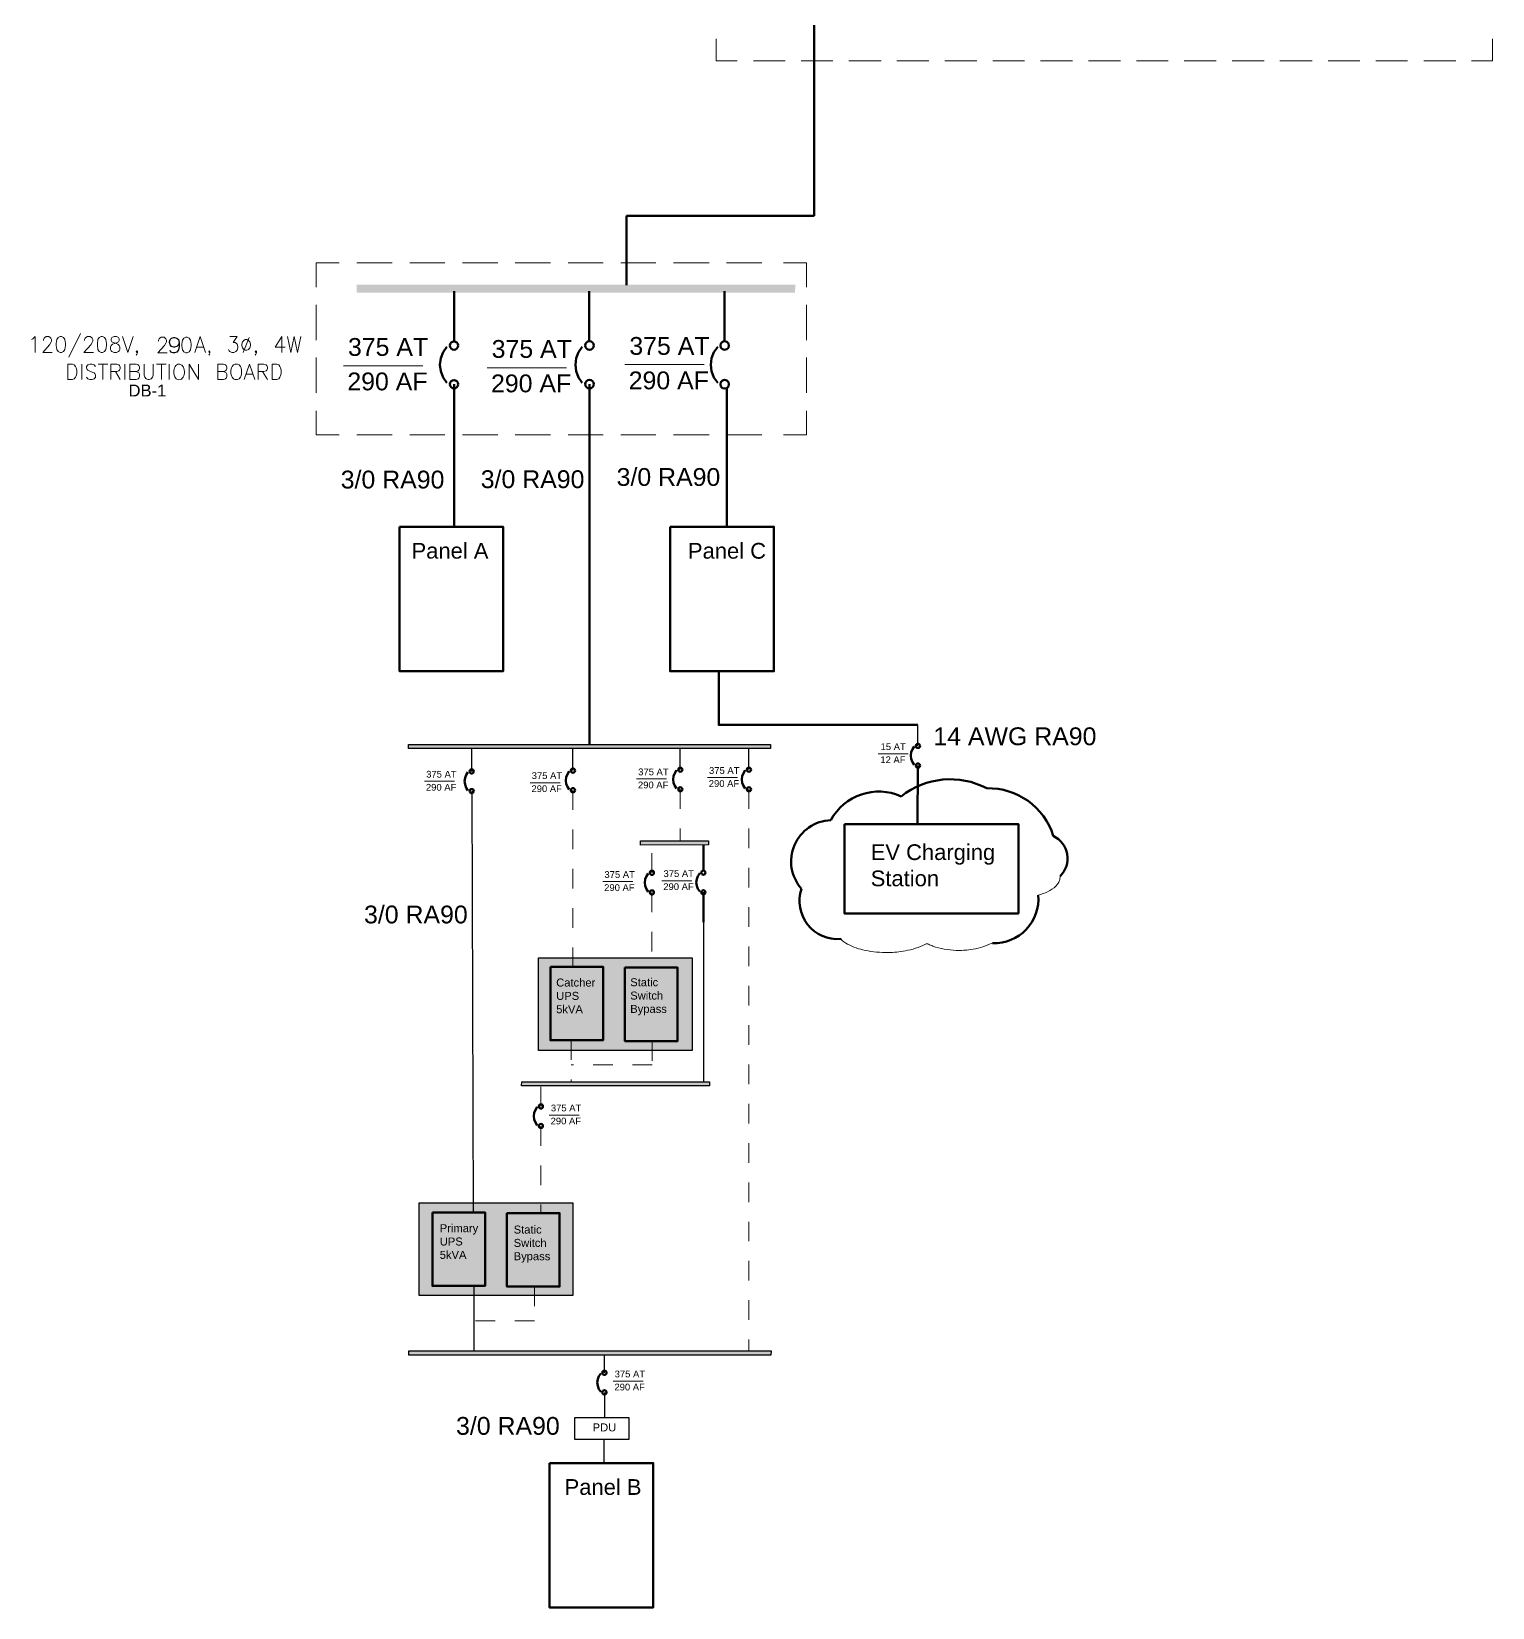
# Model space of a CAD drawing. Header units: inches. Extents: x 18.6 to 26.4, y 6.6 to 22.4.
# Drawn here: x 18.59 to 26.03, y 6.62 to 14.64 of the extents above; entities that cross this region are included whole.
import ezdxf

# ---------------------------------------------------------------- set-up
doc = ezdxf.new("R2010")
doc.units = ezdxf.units.IN
doc.header["$LTSCALE"] = 0.2
doc.header["$MEASUREMENT"] = 0
doc.linetypes.add('ACAD_ISO02W100', pattern=[15, 12, -3])
doc.linetypes.add('HIDDEN', pattern=[0.375, 0.25, -0.125])
doc.layers.add('dotted', color=7, linetype='HIDDEN', lineweight=18)
doc.layers.add('Layer 1', color=7, linetype='Continuous', lineweight=15)
doc.layers.add('PDF_Geometry', color=7, linetype='Continuous')
doc.layers.add('PDF_Solid Fills', color=7, linetype='Continuous')
doc.styles.get("Standard").update_dxf_attribs({"font": 'arial.ttf'})

msp = doc.modelspace()

# ---------------------------------------------------------------- hatches: boundary and pattern name
at = {"transparency": 33554457}
h = msp.add_hatch(color=4, dxfattribs=at)
h.dxf.hatch_style = 1
h.paths.add_polyline_path([(21.174, 9.9281), (21.9559, 9.9281), (21.9559, 9.4572), (21.174, 9.4572)])
h = msp.add_hatch(color=4, dxfattribs=at)
h.dxf.hatch_style = 1
h.paths.add_polyline_path([(20.5665, 8.6816), (21.3485, 8.6816), (21.3485, 8.2107), (20.5665, 8.2107)])
at = {"layer": 'PDF_Solid Fills', "true_color": 0x808080}
h = msp.add_hatch(color=8, dxfattribs=at)
h.dxf.hatch_style = 1
h.paths.add_polyline_path([(20.5126, 11.0131), (22.3555, 11.0131), (22.3549, 10.9923), (20.5121, 10.9923)])
h = msp.add_hatch(color=8, dxfattribs=at)
h.dxf.hatch_style = 1
h.paths.add_polyline_path([(21.6942, 10.5226), (22.0395, 10.523), (22.0389, 10.5022), (21.6936, 10.5018)])
h = msp.add_hatch(color=8, dxfattribs=at)
h.dxf.hatch_style = 1
h.paths.add_polyline_path([(21.0889, 9.297), (22.0445, 9.297), (22.0439, 9.2761), (21.0884, 9.2761)])
h = msp.add_hatch(color=8, dxfattribs=at)
h.dxf.hatch_style = 1
h.paths.add_polyline_path([(20.5147, 7.928), (22.3575, 7.928), (22.357, 7.9071), (20.5141, 7.9071)])

# ---------------------------------------------------------------- linework, layer by layer
at = {"linetype": 'ACAD_ISO02W100', "lineweight": 90}
for p, q in [((22.5768, 14.7002), (22.5768, 13.704)), ((20.7444, 12.8467), (20.7444, 12.5484)), ((21.4336, 12.8472), (21.4336, 12.5484)), ((22.1327, 12.8272), (22.1327, 12.5484)), ((20.7444, 12.5484), (20.7444, 12.3794)), ((22.1327, 12.5484), (22.1327, 12.1211)), ((20.7444, 12.3794), (20.7444, 12.1211)), ((22.0132, 10.2613), (22.0132, 10.1095))]:
    msp.add_line(p, q, dxfattribs=at)
at = {"lineweight": 90}
for p, q in [((22.5768, 13.704), (21.6229, 13.704)), ((21.6229, 13.704), (21.6229, 13.3512)), ((21.4336, 12.5484), (21.4336, 11.0131)), ((23.1053, 10.9066), (23.1031, 10.6085))]:
    msp.add_line(p, q, dxfattribs=at)
for p, q in [((20.8447, 8.259), (20.8447, 7.928)), ((21.5096, 7.8169), (21.5096, 7.9071)), ((21.5096, 7.7169), (21.5096, 7.5889)), ((21.506, 7.4774), (21.506, 7.3592))]:
    msp.add_line(p, q)
msp.add_lwpolyline([(23.1051, 11.1132), (22.0915, 11.1132), (22.0915, 11.3862)], dxfattribs=at)
msp.add_lwpolyline([(22.7314, 10.6085), (23.6164, 10.6085), (23.6164, 10.154), (22.7314, 10.154)], close=True, dxfattribs=at)
at = {"color": 251, "true_color": 0x636466}
msp.add_lwpolyline([(21.174, 9.9281), (21.9559, 9.9281), (21.9559, 9.4572), (21.174, 9.4572)], close=True, dxfattribs=at)
for points in [[(21.174, 9.9281), (21.9559, 9.9281), (21.9559, 9.4572), (21.174, 9.4572)], [(20.5665, 8.6816), (21.3485, 8.6816), (21.3485, 8.2107), (20.5665, 8.2107)], [(21.3597, 7.5889), (21.6344, 7.5889), (21.6344, 7.4774), (21.3597, 7.4774)]]:
    msp.add_lwpolyline(points, close=True)
at = {"lineweight": 90}
for centre, radius, start, end in [((23.2699, 10.4345), 0.4019, 62.43099, 128.34817), ((22.9068, 10.4949), 0.279, 65.93936, 151.43858), ((23.4641, 10.4452), 0.3457, 17.31374, 91.35612), ((22.6694, 10.4189), 0.2095, 92.06174, 221.71025), ((23.7404, 10.4338), 0.1263, 314.60708, 64.81324), ((22.696, 10.2168), 0.1935, 161.09181, 274.83103), ((23.4939, 10.2269), 0.2244, 267.86789, 5.01698)]:
    msp.add_arc(centre, radius, start, end, dxfattribs=at)
at = {"layer": 'dotted'}
for p, q in [((21.3495, 10.7806), (21.3495, 9.8825)), ((21.8959, 10.7855), (21.8959, 10.5228)), ((22.2453, 10.7855), (22.2453, 7.928)), ((21.7511, 10.3606), (21.7511, 10.5024)), ((21.7511, 10.2606), (21.7511, 9.8779)), ((21.3403, 9.5085), (21.3403, 9.297)), ((21.752, 9.5046), (21.752, 9.3841)), ((21.752, 9.3841), (21.3403, 9.3841)), ((21.1862, 9.1721), (21.1862, 9.2761)), ((21.1862, 9.0721), (21.1862, 8.629)), ((21.1543, 8.2551), (21.1543, 8.0813)), ((21.1543, 8.0813), (20.8447, 8.0813))]:
    msp.add_line(p, q, dxfattribs=at)
at = {"layer": 'Layer 1'}
for points, knots in [([(23.8291, 10.3439), (23.8284, 10.319), (23.8204, 10.3044), (23.8077, 10.2926), (23.782, 10.2688), (23.7504, 10.2562), (23.7174, 10.2466)], [0, 0, 0, 0, 1, 1, 1, 2, 2, 2, 2]), ([(23.4855, 10.0027), (23.481, 10.0024), (23.4762, 10.0014), (23.4723, 9.9994), (23.4411, 9.9827), (23.4073, 9.9748), (23.3727, 9.9699), (23.3485, 9.9665), (23.3242, 9.9649), (23.2998, 9.9659), (23.2591, 9.9675), (23.2192, 9.9737), (23.1807, 9.9878), (23.1734, 9.9905), (23.1662, 9.994), (23.1592, 9.9976), (23.1536, 10.0005), (23.1486, 10.0007), (23.143, 9.9976), (23.1112, 9.9801), (23.0768, 9.97), (23.0413, 9.9636), (23.0124, 9.9584), (22.9832, 9.9553), (22.9537, 9.9549), (22.9144, 9.9543), (22.8756, 9.9578), (22.8372, 9.9658), (22.8059, 9.9723), (22.7754, 9.9817), (22.7472, 9.9974), (22.7342, 10.0046), (22.7223, 10.0131), (22.7123, 10.024)], [7, 7, 7, 7, 8, 8, 8, 9, 9, 9, 10, 10, 10, 11, 11, 11, 12, 12, 12, 13, 13, 13, 14, 14, 14, 15, 15, 15, 16, 16, 16, 17, 17, 17, 18, 18, 18, 18])]:
    msp.add_open_spline(points, degree=3, knots=knots, dxfattribs=at)
at = {"layer": 'PDF_Geometry', "lineweight": 9}
for points in [[(22.1859, 14.4927), (22.0792, 14.4927), (22.0792, 14.6043)], [(26.0292, 14.6043), (26.0292, 14.4927), (25.9225, 14.4927)], [(22.4293, 14.4927), (22.2676, 14.4927)], [(22.6726, 14.4927), (22.5109, 14.4927)], [(22.9176, 14.4927), (22.7542, 14.4927)], [(23.1609, 14.4927), (22.9976, 14.4927)], [(23.4042, 14.4927), (23.2426, 14.4927)], [(23.6476, 14.4927), (23.4859, 14.4927)], [(23.8925, 14.4927), (23.7292, 14.4927)], [(24.1359, 14.4927), (23.9726, 14.4927)], [(24.3792, 14.4927), (24.2176, 14.4927)], [(24.6225, 14.4927), (24.4609, 14.4927)], [(24.8676, 14.4927), (24.7042, 14.4927)], [(25.1109, 14.4927), (24.9475, 14.4927)], [(25.3542, 14.4927), (25.1925, 14.4927)], [(25.5975, 14.4927), (25.4359, 14.4927)], [(25.8425, 14.4927), (25.6792, 14.4927)], [(20.043, 13.3403), (20.043, 13.4634), (20.1606, 13.4634)], [(20.2506, 13.4634), (20.4289, 13.4634)], [(20.5189, 13.4634), (20.6971, 13.4634)], [(20.7871, 13.4634), (20.9672, 13.4634)], [(21.0554, 13.4634), (21.2355, 13.4634)], [(21.3255, 13.4634), (21.5037, 13.4634)], [(21.5937, 13.4634), (21.772, 13.4634)], [(21.862, 13.4634), (22.042, 13.4634)], [(22.1303, 13.4634), (22.3103, 13.4634)], [(22.4213, 13.4634), (22.5389, 13.4634), (22.5389, 13.3403)], [(20.043, 13.0702), (20.043, 13.2503)], [(22.5389, 13.2503), (22.5389, 13.0702)], [(18.5942, 13.0739), (18.6008, 13.0772), (18.6125, 13.0889), (18.6125, 13.0088)], [(18.6558, 13.0689), (18.6558, 13.0739), (18.6592, 13.0805), (18.6625, 13.0839), (18.6692, 13.0889), (18.6825, 13.0889), (18.6892, 13.0839), (18.6925, 13.0805), (18.6958, 13.0739), (18.6958, 13.0655), (18.6925, 13.0588), (18.6858, 13.0472), (18.6525, 13.0088), (18.6992, 13.0088)], [(18.8442, 13.1039), (18.7842, 12.9839)], [(18.8642, 13.0689), (18.8642, 13.0739), (18.8675, 13.0805), (18.8708, 13.0839), (18.8792, 13.0889), (18.8925, 13.0889), (18.8992, 13.0839), (18.9025, 13.0805), (18.9058, 13.0739), (18.9058, 13.0655), (18.9025, 13.0588), (18.8959, 13.0472), (18.8609, 13.0088), (18.9092, 13.0088)], [(19.0575, 13.0889), (19.0842, 13.0088), (19.1108, 13.0889)], [(19.2402, 13.066), (19.2402, 13.071), (19.2435, 13.0777), (19.2468, 13.081), (19.2535, 13.086), (19.2685, 13.086), (19.2752, 13.081), (19.2785, 13.0777), (19.2818, 13.071), (19.2818, 13.0627), (19.2785, 13.056), (19.2718, 13.0444), (19.2368, 13.006), (19.2852, 13.006)], [(19.4258, 13.0088), (19.4525, 13.0889), (19.4792, 13.0088)], [(19.6042, 13.0889), (19.6408, 13.0889), (19.6208, 13.0588), (19.6308, 13.0588), (19.6375, 13.0539), (19.6408, 13.0505), (19.6441, 13.0388), (19.6441, 13.0322), (19.6408, 13.0205), (19.6341, 13.0138), (19.6242, 13.0088), (19.6141, 13.0088), (19.6042, 13.0138), (19.6008, 13.0172), (19.5975, 13.0239)], [(19.7025, 13.0839), (19.6708, 13.0088)], [(19.8675, 13.0088), (19.8675, 13.0889), (19.8342, 13.0355), (19.8842, 13.0355)], [(19.8975, 13.0889), (19.9142, 13.0088), (19.9308, 13.0889), (19.9475, 13.0088), (19.9642, 13.0889)], [(19.1342, 13.0138), (19.1308, 13.0088), (19.1275, 13.0138), (19.1308, 13.0172), (19.1342, 13.0138), (19.1342, 13.0055), (19.1308, 12.9989), (19.1275, 12.9938)], [(19.4358, 13.0355), (19.4692, 13.0355)], [(19.5025, 13.0138), (19.4992, 13.0088), (19.4958, 13.0138), (19.4992, 13.0172), (19.5025, 13.0138), (19.5025, 13.0055), (19.4992, 12.9989), (19.4958, 12.9938)], [(19.7392, 13.0138), (19.7358, 13.0088), (19.7325, 13.0138), (19.7358, 13.0172), (19.7392, 13.0138), (19.7392, 13.0055), (19.7358, 12.9989), (19.7325, 12.9938)], [(18.8503, 12.9486), (18.8503, 12.8703)], [(18.9203, 12.937), (18.9136, 12.9453), (18.9036, 12.9486), (18.8903, 12.9486), (18.8803, 12.9453), (18.8736, 12.937), (18.8736, 12.9303), (18.877, 12.922), (18.8803, 12.9186), (18.887, 12.9153), (18.907, 12.907), (18.9136, 12.9037), (18.917, 12.9003), (18.9203, 12.892), (18.9203, 12.882), (18.9136, 12.8737), (18.9036, 12.8703), (18.8903, 12.8703), (18.8803, 12.8737), (18.8736, 12.882)], [(18.9336, 12.9486), (18.982, 12.9486)], [(18.957, 12.9486), (18.957, 12.8703)], [(18.9986, 12.8703), (18.9986, 12.9486), (19.0286, 12.9486), (19.0386, 12.9453), (19.042, 12.942), (19.0453, 12.9336), (19.0453, 12.927), (19.042, 12.9186), (19.0386, 12.9153), (19.0286, 12.912), (18.9986, 12.912)], [(19.022, 12.912), (19.0453, 12.8703)], [(19.0686, 12.9486), (19.0686, 12.8703)], [(19.127, 12.912), (19.137, 12.907), (19.1403, 12.9037), (19.1436, 12.897), (19.1436, 12.8853), (19.1403, 12.877), (19.137, 12.8737), (19.127, 12.8703), (19.0953, 12.8703), (19.0953, 12.9486), (19.127, 12.9486), (19.137, 12.9453), (19.1403, 12.942), (19.1436, 12.9336), (19.1436, 12.927), (19.1403, 12.9186), (19.137, 12.9153), (19.127, 12.912), (19.0953, 12.912)], [(19.167, 12.9486), (19.167, 12.892), (19.1703, 12.882), (19.177, 12.8737), (19.187, 12.8703), (19.1936, 12.8703), (19.2036, 12.8737), (19.2103, 12.882), (19.2137, 12.892), (19.2137, 12.9486)], [(19.2303, 12.9486), (19.2786, 12.9486)], [(19.2553, 12.9486), (19.2553, 12.8703)], [(19.2953, 12.9486), (19.2953, 12.8703)], [(19.397, 12.8703), (19.397, 12.9486), (19.4436, 12.8703), (19.4436, 12.9486)], [(19.572, 12.912), (19.582, 12.907), (19.5853, 12.9037), (19.5886, 12.897), (19.5886, 12.8853), (19.5853, 12.877), (19.582, 12.8737), (19.572, 12.8703), (19.542, 12.8703), (19.542, 12.9486), (19.572, 12.9486), (19.582, 12.9453), (19.5853, 12.942), (19.5886, 12.9336), (19.5886, 12.927), (19.5853, 12.9186), (19.582, 12.9153), (19.572, 12.912), (19.542, 12.912)], [(19.677, 12.8703), (19.7036, 12.9486), (19.7303, 12.8703)], [(19.747, 12.8703), (19.747, 12.9486), (19.7769, 12.9486), (19.7886, 12.9453), (19.7919, 12.942), (19.7953, 12.9336), (19.7953, 12.927), (19.7919, 12.9186), (19.7886, 12.9153), (19.7769, 12.912), (19.747, 12.912)], [(19.7703, 12.912), (19.7953, 12.8703)], [(20.043, 12.802), (20.043, 12.9821)], [(20.1826, 12.9408), (20.5859, 12.9408)], [(20.9138, 12.9308), (21.3171, 12.9308)], [(21.6144, 12.9461), (22.0178, 12.9461)], [(22.5389, 12.9821), (22.5389, 12.802)], [(19.687, 12.897), (19.7203, 12.897)], [(20.1606, 12.5889), (20.043, 12.5889), (20.043, 12.712)], [(22.5389, 12.712), (22.5389, 12.5889), (22.4213, 12.5889)], [(20.4289, 12.5889), (20.2506, 12.5889)], [(20.6971, 12.5889), (20.5189, 12.5889)], [(20.9672, 12.5889), (20.7871, 12.5889)], [(21.2355, 12.5889), (21.0554, 12.5889)], [(21.5037, 12.5889), (21.3255, 12.5889)], [(21.772, 12.5889), (21.5937, 12.5889)], [(22.042, 12.5889), (21.862, 12.5889)], [(22.3103, 12.5889), (22.1303, 12.5889)], [(22.9022, 10.966), (23.0552, 10.966)], [(20.5943, 10.8261), (20.7472, 10.8261)], [(21.6732, 10.838), (21.8262, 10.838)], [(22.0337, 10.8451), (22.1866, 10.8451)], [(21.1314, 10.8189), (21.2843, 10.8189)], [(21.5014, 10.3156), (21.6543, 10.3156)], [(21.8021, 10.3204), (21.9551, 10.3204)], [(21.2289, 9.128), (21.3818, 9.128)], [(21.5535, 7.7744), (21.7064, 7.7744)]]:
    msp.add_lwpolyline(points, dxfattribs=at)
at = {"layer": 'PDF_Geometry', "lineweight": 50}
for points in [[(20.7445, 13.0656), (20.7445, 13.3206)], [(21.4328, 13.0656), (21.4328, 13.3206)], [(22.1211, 13.0656), (22.1211, 13.3206)], [(20.7078, 12.8539), (20.6895, 12.8806), (20.6778, 12.9123), (20.6728, 12.9456), (20.6778, 12.9789), (20.6895, 13.0089), (20.7078, 13.0372)], [(21.3961, 12.8539), (21.3778, 12.8806), (21.3661, 12.9123), (21.3628, 12.9456), (21.3661, 12.9789), (21.3778, 13.0089), (21.3961, 13.0372)], [(22.0861, 12.8539), (22.0661, 12.8806), (22.0544, 12.9123), (22.0511, 12.9456), (22.0544, 12.9789), (22.0661, 13.0089), (22.0861, 13.0372)], [(23.0864, 10.9101), (23.0771, 10.9237), (23.0712, 10.9398), (23.0686, 10.9567), (23.0712, 10.9737), (23.0771, 10.989), (23.0864, 11.0034)], [(20.8155, 10.7799), (20.8062, 10.7935), (20.8003, 10.8096), (20.7977, 10.8265), (20.8003, 10.8435), (20.8062, 10.8588), (20.8155, 10.8732)], [(21.3309, 10.7843), (21.3215, 10.7978), (21.3156, 10.814), (21.3131, 10.8309), (21.3156, 10.8479), (21.3215, 10.8631), (21.3309, 10.8776)], [(21.8772, 10.7892), (21.8679, 10.8028), (21.8619, 10.8189), (21.8594, 10.8358), (21.8619, 10.8528), (21.8679, 10.8681), (21.8772, 10.8825)], [(22.2267, 10.7892), (22.2173, 10.8028), (22.2114, 10.8189), (22.2088, 10.8358), (22.2114, 10.8528), (22.2173, 10.8681), (22.2267, 10.8825)], [(22.0132, 10.3726), (22.0132, 10.5024)], [(21.7324, 10.2642), (21.7231, 10.2778), (21.7171, 10.2939), (21.7146, 10.3109), (21.7171, 10.3278), (21.7231, 10.3431), (21.7324, 10.3575)], [(21.9945, 10.2649), (21.9852, 10.2785), (21.9793, 10.2946), (21.9767, 10.3116), (21.9793, 10.3286), (21.9852, 10.3438), (21.9945, 10.3582)], [(21.1675, 9.0757), (21.1582, 9.0893), (21.1523, 9.1054), (21.1497, 9.1224), (21.1523, 9.1393), (21.1582, 9.1546), (21.1675, 9.169)], [(21.491, 7.7205), (21.4817, 7.7341), (21.4757, 7.7502), (21.4732, 7.7672), (21.4757, 7.7841), (21.4817, 7.7994), (21.491, 7.8138)]]:
    msp.add_lwpolyline(points, dxfattribs=at)
at = {"layer": 'PDF_Geometry', "lineweight": 9}
for points in [[(18.7408, 13.0889), (18.7292, 13.0839), (18.7225, 13.0739), (18.7192, 13.0539), (18.7192, 13.0438), (18.7225, 13.0239), (18.7292, 13.0138), (18.7408, 13.0088), (18.7475, 13.0088), (18.7575, 13.0138), (18.7642, 13.0239), (18.7675, 13.0438), (18.7675, 13.0539), (18.7642, 13.0739), (18.7575, 13.0839), (18.7475, 13.0889)], [(18.9492, 13.0889), (18.9392, 13.0839), (18.9325, 13.0739), (18.9292, 13.0539), (18.9292, 13.0438), (18.9325, 13.0239), (18.9392, 13.0138), (18.9492, 13.0088), (18.9558, 13.0088), (18.9658, 13.0138), (18.9725, 13.0239), (18.9758, 13.0438), (18.9758, 13.0539), (18.9725, 13.0739), (18.9658, 13.0839), (18.9558, 13.0889)], [(19.0142, 13.0889), (19.0025, 13.0839), (18.9992, 13.0772), (18.9992, 13.0689), (19.0025, 13.0622), (19.0091, 13.0588), (19.0242, 13.0539), (19.0342, 13.0505), (19.0408, 13.0438), (19.0441, 13.0355), (19.0441, 13.0239), (19.0408, 13.0172), (19.0375, 13.0138), (19.0275, 13.0088), (19.0142, 13.0088), (19.0025, 13.0138), (18.9992, 13.0172), (18.9958, 13.0239), (18.9958, 13.0355), (18.9992, 13.0438), (19.0058, 13.0505), (19.0175, 13.0539), (19.0308, 13.0588), (19.0375, 13.0622), (19.0408, 13.0689), (19.0408, 13.0772), (19.0375, 13.0839), (19.0275, 13.0889)], [(19.3797, 13.0862), (19.3697, 13.0812), (19.363, 13.0712), (19.3597, 13.0512), (19.3597, 13.0412), (19.363, 13.0212), (19.3697, 13.0112), (19.3797, 13.0062), (19.3864, 13.0062), (19.3963, 13.0112), (19.403, 13.0212), (19.4064, 13.0412), (19.4064, 13.0512), (19.403, 13.0712), (19.3963, 13.0812), (19.3864, 13.0862)], [(19.6808, 13.0739), (19.6742, 13.0689), (19.6675, 13.0622), (19.6641, 13.0505), (19.6641, 13.0438), (19.6675, 13.0322), (19.6742, 13.0239), (19.6808, 13.0205), (19.6908, 13.0205), (19.6991, 13.0239), (19.7058, 13.0322), (19.7092, 13.0438), (19.7092, 13.0505), (19.7058, 13.0622), (19.6991, 13.0689), (19.6908, 13.0739)], [(18.7786, 12.8703), (18.7786, 12.9486), (18.802, 12.9486), (18.812, 12.9453), (18.8186, 12.937), (18.822, 12.9303), (18.8253, 12.9186), (18.8253, 12.9003), (18.822, 12.8887), (18.8186, 12.882), (18.812, 12.8737), (18.802, 12.8703)], [(19.6286, 12.9486), (19.6219, 12.9453), (19.6153, 12.937), (19.612, 12.9303), (19.6086, 12.9186), (19.6086, 12.9003), (19.612, 12.8887), (19.6153, 12.882), (19.6219, 12.8737), (19.6286, 12.8703), (19.642, 12.8703), (19.6503, 12.8737), (19.6569, 12.882), (19.6603, 12.8887), (19.6636, 12.9003), (19.6636, 12.9186), (19.6603, 12.9303), (19.6569, 12.937), (19.6503, 12.9453), (19.642, 12.9486)], [(19.8186, 12.8703), (19.8186, 12.9486), (19.8419, 12.9486), (19.852, 12.9453), (19.8586, 12.937), (19.8619, 12.9303), (19.8653, 12.9186), (19.8653, 12.9003), (19.8619, 12.8887), (19.8586, 12.882), (19.852, 12.8737), (19.8419, 12.8703)]]:
    msp.add_lwpolyline(points, close=True, dxfattribs=at)
at = {"layer": 'PDF_Geometry', "lineweight": 30}
msp.add_lwpolyline([(19.345, 13.0592), (19.3417, 13.0476), (19.3333, 13.0392), (19.3217, 13.0359), (19.3184, 13.0359), (19.3067, 13.0392), (19.3, 13.0476), (19.2967, 13.0592), (19.2967, 13.0626), (19.3, 13.0742), (19.3067, 13.0809), (19.3184, 13.0842), (19.3217, 13.0842), (19.3333, 13.0809), (19.3417, 13.0742), (19.345, 13.0592), (19.345, 13.0392), (19.3417, 13.0209), (19.3333, 13.0092), (19.3217, 13.0059), (19.315, 13.0059), (19.3033, 13.0092), (19.3, 13.0176)], dxfattribs=at)
at = {"layer": 'PDF_Geometry', "lineweight": 50}
for points in [[(22.1211, 13.0222), (22.1111, 13.0256), (22.1027, 13.0322), (22.1011, 13.0439), (22.1027, 13.0539), (22.1111, 13.0623), (22.1211, 13.0656), (22.1327, 13.0623), (22.1411, 13.0539), (22.1428, 13.0439), (22.1411, 13.0322), (22.1327, 13.0256)], [(22.1211, 12.8256), (22.1111, 12.8272), (22.1027, 12.8356), (22.1011, 12.8472), (22.1027, 12.8573), (22.1111, 12.8656), (22.1211, 12.8689), (22.1327, 12.8656), (22.1411, 12.8573), (22.1428, 12.8472), (22.1411, 12.8356), (22.1327, 12.8272)], [(20.4676, 12.1211), (20.4676, 11.3862), (20.9943, 11.3862), (20.9943, 12.1211)], [(21.8443, 12.1211), (21.8443, 11.3862), (22.3726, 11.3862), (22.3726, 12.1211)], [(21.2353, 9.8825), (21.2353, 9.5085), (21.5033, 9.5085), (21.5033, 9.8825)], [(21.6143, 9.8785), (21.6143, 9.5046), (21.8823, 9.5046), (21.8823, 9.8785)], [(20.6346, 8.633), (20.6346, 8.259), (20.9026, 8.259), (20.9026, 8.633)], [(21.0136, 8.629), (21.0136, 8.2551), (21.2816, 8.2551), (21.2816, 8.629)], [(21.2302, 7.3575), (21.2302, 6.6225), (21.7585, 6.6225), (21.7585, 7.3575)]]:
    msp.add_lwpolyline(points, close=True, dxfattribs=at)
for centre, radius in [((20.7444, 13.0434), 0.0211), ((21.4336, 13.0439), 0.0216), ((20.7444, 12.8467), 0.0211), ((21.4336, 12.8472), 0.0216), ((23.1051, 11.0065), 0.0108), ((23.1051, 10.9064), 0.0108), ((20.8342, 10.8763), 0.0108), ((21.3495, 10.8807), 0.0108), ((21.8959, 10.8856), 0.0108), ((22.2453, 10.8856), 0.0108), ((20.8342, 10.7762), 0.0108), ((21.3495, 10.7806), 0.0108), ((21.8959, 10.7855), 0.0108), ((22.2453, 10.7855), 0.0108), ((21.7511, 10.3606), 0.0108), ((22.0132, 10.3613), 0.0108), ((21.7511, 10.2606), 0.0108), ((22.0132, 10.2613), 0.0108), ((21.1862, 9.1721), 0.0108), ((21.1862, 9.0721), 0.0108), ((21.5096, 7.8169), 0.0108), ((21.5096, 7.7169), 0.0108)]:
    msp.add_circle(centre, radius, dxfattribs=at)
at = {"layer": 'PDF_Geometry', "lineweight": 9}
msp.add_ellipse((19.3452, 12.9093), major_axis=(0.0003, 0.0406), ratio=0.672545, start_param=0.252771, end_param=6.535956, dxfattribs=at)
at = {"layer": 'PDF_Solid Fills'}
for p, q in [((23.1051, 11.0065), (23.1051, 11.1132)), ((20.8342, 10.8763), (20.8342, 10.9923)), ((21.3495, 10.8807), (21.3495, 10.9923)), ((21.8959, 10.8856), (21.8959, 10.9923)), ((22.2453, 10.8856), (22.2453, 10.9923)), ((20.8342, 10.7762), (20.8421, 8.633)), ((22.0132, 10.1095), (22.0132, 9.297))]:
    msp.add_line(p, q, dxfattribs=at)
for points in [[(20.5126, 11.0131), (22.3555, 11.0131), (22.3549, 10.9923), (20.5121, 10.9923)], [(21.6942, 10.5226), (22.0395, 10.523), (22.0389, 10.5022), (21.6936, 10.5018)], [(21.0889, 9.297), (22.0445, 9.297), (22.0439, 9.2761), (21.0884, 9.2761)], [(20.5147, 7.928), (22.3575, 7.928), (22.357, 7.9071), (20.5141, 7.9071)]]:
    msp.add_lwpolyline(points, close=True, dxfattribs=at)
at = {"layer": 'PDF_Solid Fills', "color": 8, "lineweight": 9, "true_color": 0x808080, "transparency": 33554559}
for points in [[(22.4811, 13.353), (22.48, 13.313), (20.2486, 13.353)], [(22.48, 13.313), (20.2486, 13.353), (20.2486, 13.313)]]:
    msp.add_solid(points, dxfattribs=at)

# ---------------------------------------------------------------- texts
at = {"linetype": 'ACAD_ISO02W100', "lineweight": 90, "attachment_point": 1}
for s, width, gutter_width, heights, insert, char_height in [('375 AT', 1.39045, 1, [0], (20.2047, 13.0814), 0.0906), ('375 AT', 1.39045, 1, [0], (20.936, 13.0714), 0.0906), ('375 AT', 1.39045, 1, [0], (21.6366, 13.0867), 0.0906), ('290 AF', 1.39045, 1, [0], (21.6333, 12.9114), 0.0906), ('DB-1', 0.927529, 1, [0], (19.0877, 12.8448), 0.0606), ('290 AF', 1.39045, 1, [0], (20.2014, 12.9061), 0.0906), ('290 AF', 1.39045, 1, [0], (20.9327, 12.8961), 0.0906), ('\\A1;3/0 RA90', 0.572879, 1, [0.0386], (20.1678, 12.4068), 0.0906), ('\\A1;3/0 RA90', 0.572879, 1, [0.0386], (20.8804, 12.4086), 0.0906), ('\\A1;3/0 RA90', 0.572879, 1, [0.0386], (21.5718, 12.4199), 0.0906), ('Panel A', 0.409968, 1, [0.6037], (20.5282, 12.0392), 0.08), ('Panel C', 0.409968, 1, [0.6037], (21.9348, 12.039), 0.08), ('\\A1;14 AWG RA90', 0.864432, 1, [0.0348], (23.1838, 11.1006), 0.0906), (' 15 AT', 0.527284, 0.3792, [0], (22.9019, 11.0194), 0.03436), (' 12 AF', 0.527284, 0.3792, [0], (22.9006, 10.9529), 0.03436), ('375 AT', 0.527284, 0.3792, [0], (20.6027, 10.8794), 0.03436), ('375 AT', 0.527284, 0.3792, [0], (21.1398, 10.8722), 0.03436), ('290 AF', 0.527284, 0.3792, [0], (21.6804, 10.8248), 0.03436), ('375 AT', 0.527284, 0.3792, [0], (21.6817, 10.8913), 0.03436), ('290 AF', 0.527284, 0.3792, [0], (22.0409, 10.832), 0.03436), ('375 AT', 0.527284, 0.3792, [0], (22.0421, 10.8984), 0.03436), ('290 AF', 0.527284, 0.3792, [0], (20.6014, 10.8129), 0.03436), ('290 AF', 0.527284, 0.3792, [0], (21.1385, 10.8057), 0.03436), ('375 AT', 0.527284, 0.3792, [0], (21.5098, 10.369), 0.03436), ('375 AT', 0.527284, 0.3792, [0], (21.8106, 10.3737), 0.03436), ('290 AF', 0.527284, 0.3792, [0], (21.5085, 10.3025), 0.03436), ('290 AF', 0.527284, 0.3792, [0], (21.8093, 10.3072), 0.03436), ('\\A1;3/0 RA90', 0.572879, 1, [0.0386], (20.2865, 10.1938), 0.0906), ('375 AT', 0.527284, 0.3792, [0], (21.2373, 9.1813), 0.03436), ('290 AF', 0.527284, 0.3792, [0], (21.236, 9.1148), 0.03436), ('375 AT', 0.527284, 0.3792, [0], (21.5619, 7.8277), 0.03436), ('290 AF', 0.527284, 0.3792, [0], (21.5607, 7.7612), 0.03436), ('\\A1;3/0 RA90', 0.572879, 1, [0.0386], (20.7547, 7.5918), 0.0906), ('Panel B', 0.409968, 1, [0.6037], (21.3072, 7.2755), 0.08)]:
    msp.add_mtext_dynamic_manual_height_columns(s, width=width, gutter_width=gutter_width, heights=heights, dxfattribs=dict(at, insert=insert, char_height=char_height))
at = {"lineweight": 90, "insert": (22.8649, 10.5056), "char_height": 0.08, "attachment_point": 1}
msp.add_mtext_dynamic_manual_height_columns('EV Charging Station', width=0.885008, gutter_width=1, heights=[0], dxfattribs=at)
at = {"attachment_point": 1}
for s, insert, char_height in [('Catcher UPS^J5kVA', (21.2643, 9.8226), 0.040705), ('Static Switch Bypass', (21.6412, 9.8242), 0.040705), ('Primary UPS\\P5kVA', (20.6718, 8.5728), 0.040705), ('Static Switch Bypass', (21.048, 8.5658), 0.040705), ('PDU', (21.4499, 7.5592), 0.04071)]:
    msp.add_mtext_dynamic_manual_height_columns(s, width=0.211006, gutter_width=0.5088, heights=[0.2386], dxfattribs=dict(at, insert=insert, char_height=char_height))

doc.saveas('drawing.dxf')
